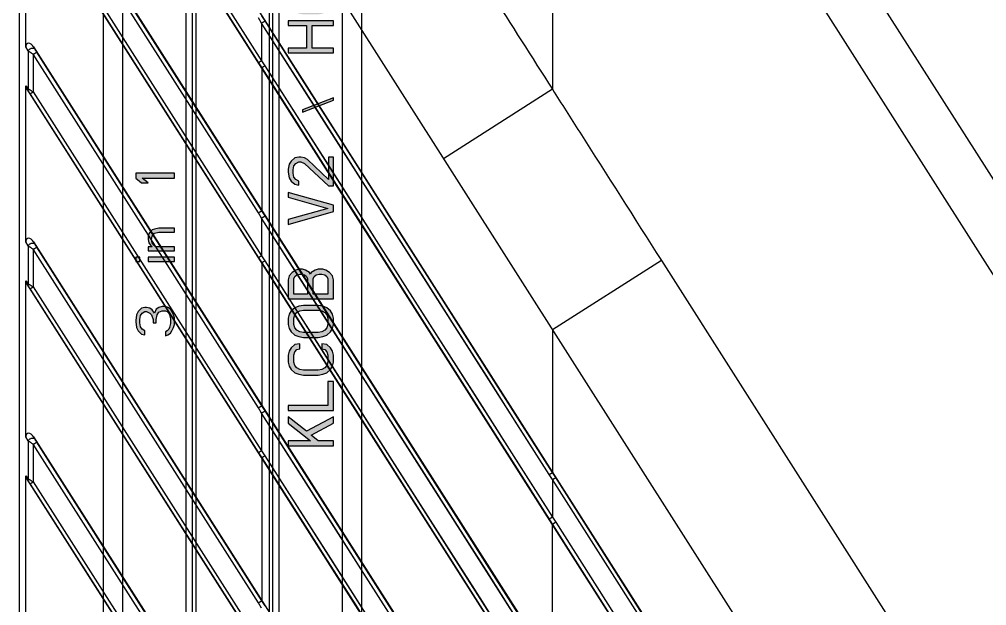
# Model space of a CAD drawing. Header units: millimetres. Extents: x 3299 to 14264, y 1863 to 5555.
# Drawn here: x 9573.9 to 9648.7, y 4012.6 to 4058 of the extents above; entities that cross this region are included whole.
import ezdxf

# ---------------------------------------------------------------- set-up
doc = ezdxf.new("R2010")
doc.units = ezdxf.units.MM
doc.layers.add('02___PRT_ALL_AXES', color=7, linetype='Continuous')

# ---------------------------------------------------------------- blocks, each defined once
blk = doc.blocks.new('ryfhgjmb')
at = {"lineweight": 5, "true_color": 0xf26722}
h = blk.add_hatch(color=30, dxfattribs=at)
h.dxf.hatch_style = 1
h.paths.add_polyline_path([(6917.003, 3339.74), (6916.753, 3339.867), (6916.315, 3339.931), (6916.19, 3339.931), (6915.753, 3339.867), (6915.503, 3339.74), (6915.253, 3339.484), (6915.19, 3339.229), (6915.503, 3339.229), (6915.628, 3339.421), (6915.815, 3339.548), (6916.128, 3339.612), (6916.378, 3339.612), (6916.69, 3339.548), (6916.878, 3339.421), (6917.003, 3339.229), (6917.003, 3339.101), (6916.878, 3338.846), (6916.753, 3338.718), (6916.378, 3338.591), (6916.128, 3338.591), (6916.128, 3338.335), (6916.378, 3338.335), (6916.753, 3338.272), (6916.94, 3338.144), (6917.065, 3337.889), (6917.065, 3337.633), (6917.003, 3337.506), (6916.878, 3337.378), (6916.753, 3337.314), (6916.44, 3337.25), (6916.065, 3337.25), (6915.753, 3337.314), (6915.628, 3337.378), (6915.503, 3337.506), (6915.44, 3337.633), (6915.128, 3337.633), (6915.19, 3337.442), (6915.315, 3337.25), (6915.503, 3337.123), (6915.753, 3336.995), (6916.003, 3336.931), (6916.503, 3336.931), (6916.753, 3336.995), (6917.003, 3337.123), (6917.19, 3337.25), (6917.315, 3337.442), (6917.378, 3337.633), (6917.378, 3337.889), (6917.315, 3338.144), (6917.19, 3338.335), (6916.878, 3338.463), (6917.128, 3338.655), (6917.253, 3338.846), (6917.315, 3339.101), (6917.315, 3339.229), (6917.253, 3339.484)])
h.paths.add_polyline_path([(6921.19, 3339.931), (6920.878, 3339.931), (6920.878, 3339.612), (6921.19, 3339.612)])
h.paths.add_polyline_path([(6921.19, 3338.974), (6920.878, 3338.974), (6920.878, 3336.931), (6921.19, 3336.931)])
h.paths.add_polyline_path([(6922.128, 3338.527), (6922.315, 3338.655), (6922.565, 3338.718), (6922.815, 3338.655), (6922.94, 3338.591), (6923.065, 3338.463), (6923.128, 3338.144), (6923.128, 3336.931), (6923.44, 3336.931), (6923.44, 3338.144), (6923.378, 3338.463), (6923.315, 3338.655), (6923.19, 3338.782), (6923.003, 3338.91), (6922.815, 3338.974), (6922.565, 3338.974), (6922.315, 3338.91), (6922.128, 3338.782), (6922.003, 3338.655), (6922.003, 3338.974), (6921.69, 3338.974), (6921.69, 3336.931), (6922.003, 3336.931), (6922.003, 3338.399)])
h.paths.add_polyline_path([(6927.69, 3339.931), (6927.315, 3339.931), (6926.94, 3339.484), (6926.94, 3338.974), (6927.315, 3339.421), (6927.315, 3336.931), (6927.69, 3336.931)])
h = blk.add_hatch(color=30, dxfattribs=at)
h.dxf.hatch_style = 1
h.paths.add_polyline_path([(6907.434, 3326.344), (6908.363, 3324.631), (6908.859, 3324.631), (6907.744, 3326.716), (6908.859, 3328.131), (6908.363, 3328.131), (6907, 3326.418), (6907, 3328.131), (6906.628, 3328.131), (6906.628, 3324.631), (6907, 3324.631), (6907, 3325.823)])
h.paths.add_polyline_path([(6909.727, 3328.131), (6909.355, 3328.131), (6909.355, 3324.631), (6911.586, 3324.631), (6911.586, 3325.078), (6909.727, 3325.078)])
h.paths.add_polyline_path([(6912.454, 3326.94), (6912.516, 3327.238), (6912.64, 3327.461), (6912.826, 3327.61), (6913.074, 3327.684), (6913.632, 3327.684), (6913.88, 3327.61), (6914.065, 3327.461), (6914.127, 3327.238), (6914.499, 3327.238), (6914.437, 3327.61), (6914.189, 3327.908), (6913.942, 3328.057), (6913.632, 3328.131), (6913.074, 3328.131), (6912.764, 3328.057), (6912.516, 3327.908), (6912.268, 3327.61), (6912.144, 3327.312), (6912.082, 3326.94), (6912.082, 3325.823), (6912.144, 3325.45), (6912.268, 3325.153), (6912.516, 3324.855), (6912.764, 3324.706), (6913.074, 3324.631), (6913.632, 3324.631), (6913.942, 3324.706), (6914.189, 3324.855), (6914.437, 3325.153), (6914.499, 3325.525), (6914.127, 3325.525), (6914.065, 3325.301), (6913.88, 3325.153), (6913.632, 3325.078), (6913.074, 3325.078), (6912.826, 3325.153), (6912.64, 3325.301), (6912.516, 3325.525), (6912.454, 3325.823)])
h.paths.add_polyline_path([(6917.474, 3326.94), (6917.412, 3327.312), (6917.288, 3327.61), (6917.04, 3327.908), (6916.793, 3328.057), (6916.483, 3328.131), (6915.987, 3328.131), (6915.677, 3328.057), (6915.429, 3327.908), (6915.181, 3327.61), (6915.057, 3327.312), (6914.995, 3326.94), (6914.995, 3325.823), (6915.057, 3325.45), (6915.181, 3325.153), (6915.429, 3324.855), (6915.677, 3324.706), (6915.987, 3324.631), (6916.483, 3324.631), (6916.793, 3324.706), (6917.04, 3324.855), (6917.288, 3325.153), (6917.412, 3325.45), (6917.474, 3325.823)])
h.paths.add_polyline_path([(6915.367, 3326.94), (6915.429, 3327.238), (6915.553, 3327.461), (6915.739, 3327.61), (6915.987, 3327.684), (6916.483, 3327.684), (6916.731, 3327.61), (6916.917, 3327.461), (6917.04, 3327.238), (6917.102, 3326.94), (6917.102, 3325.823), (6917.04, 3325.525), (6916.917, 3325.301), (6916.731, 3325.153), (6916.483, 3325.078), (6915.987, 3325.078), (6915.739, 3325.153), (6915.553, 3325.301), (6915.429, 3325.525), (6915.367, 3325.823)], flags=16)
h.paths.add_polyline_path([(6920.015, 3326.493), (6920.201, 3326.791), (6920.263, 3327.014), (6920.263, 3327.312), (6920.201, 3327.535), (6920.015, 3327.833), (6919.768, 3328.057), (6919.458, 3328.131), (6917.97, 3328.131), (6917.97, 3324.631), (6919.458, 3324.631), (6919.768, 3324.706), (6920.015, 3324.929), (6920.201, 3325.227), (6920.263, 3325.45), (6920.263, 3325.823), (6920.201, 3326.046), (6920.015, 3326.344), (6919.892, 3326.418)])
h.paths.add_polyline_path([(6918.342, 3326.642), (6918.342, 3327.684), (6919.52, 3327.684), (6919.706, 3327.61), (6919.83, 3327.461), (6919.892, 3327.238), (6919.892, 3327.089), (6919.83, 3326.865), (6919.706, 3326.716), (6919.52, 3326.642)], flags=16)
h.paths.add_polyline_path([(6918.342, 3326.195), (6919.52, 3326.195), (6919.706, 3326.121), (6919.83, 3325.972), (6919.892, 3325.748), (6919.892, 3325.525), (6919.83, 3325.301), (6919.706, 3325.153), (6919.52, 3325.078), (6918.342, 3325.078)], flags=16)
h.paths.add_polyline_path([(6926.213, 3328.131), (6925.842, 3328.131), (6924.974, 3325.078), (6924.106, 3328.131), (6923.734, 3328.131), (6924.726, 3324.631), (6925.222, 3324.631)])
h.paths.add_polyline_path([(6927.391, 3327.684), (6927.701, 3327.759), (6927.949, 3327.759), (6928.259, 3327.684), (6928.445, 3327.535), (6928.569, 3327.312), (6928.569, 3327.163), (6928.445, 3326.865), (6926.709, 3325.004), (6926.709, 3324.631), (6928.94, 3324.631), (6928.94, 3325.004), (6927.205, 3325.004), (6928.755, 3326.642), (6928.879, 3326.865), (6928.94, 3327.163), (6928.94, 3327.312), (6928.879, 3327.61), (6928.631, 3327.908), (6928.383, 3328.057), (6928.011, 3328.131), (6927.763, 3328.131), (6927.329, 3328.057), (6927.081, 3327.908), (6926.833, 3327.61), (6926.771, 3327.312), (6927.081, 3327.312), (6927.205, 3327.535)])
h.paths.add_polyline_path([(6932.597, 3327.014), (6932.411, 3327.014), (6933.341, 3324.631), (6933.527, 3324.631)])
h.paths.add_polyline_path([(6940.531, 3327.461), (6940.717, 3327.61), (6940.964, 3327.684), (6941.522, 3327.684), (6941.77, 3327.61), (6941.956, 3327.461), (6942.018, 3327.238), (6942.39, 3327.238), (6942.328, 3327.61), (6942.08, 3327.908), (6941.832, 3328.057), (6941.522, 3328.131), (6940.964, 3328.131), (6940.655, 3328.057), (6940.407, 3327.908), (6940.159, 3327.61), (6940.035, 3327.312), (6939.973, 3326.94), (6939.973, 3325.823), (6940.035, 3325.45), (6940.159, 3325.153), (6940.407, 3324.855), (6940.655, 3324.706), (6940.964, 3324.631), (6941.522, 3324.631), (6941.832, 3324.706), (6942.08, 3324.855), (6942.328, 3325.153), (6942.39, 3325.525), (6942.018, 3325.525), (6941.956, 3325.301), (6941.77, 3325.153), (6941.522, 3325.078), (6940.964, 3325.078), (6940.717, 3325.153), (6940.531, 3325.301), (6940.407, 3325.525), (6940.345, 3325.823), (6940.345, 3326.94), (6940.407, 3327.238)])
h.paths.add_polyline_path([(6939.477, 3328.131), (6939.105, 3328.131), (6939.105, 3326.716), (6937.37, 3326.716), (6937.37, 3328.131), (6936.998, 3328.131), (6936.998, 3324.631), (6937.37, 3324.631), (6937.37, 3326.27), (6939.105, 3326.27), (6939.105, 3324.631), (6939.477, 3324.631)])
h.paths.add_polyline_path([(6946.047, 3327.014), (6945.861, 3327.014), (6946.79, 3324.631), (6946.976, 3324.631)])
h.paths.add_polyline_path([(6953.732, 3328.131), (6953.36, 3328.131), (6953.36, 3324.631), (6955.592, 3324.631), (6955.592, 3325.078), (6953.732, 3325.078)])
h.paths.add_polyline_path([(6952.555, 3327.908), (6952.307, 3328.057), (6951.997, 3328.131), (6951.439, 3328.131), (6951.129, 3328.057), (6950.881, 3327.908), (6950.633, 3327.61), (6950.509, 3327.312), (6950.447, 3326.94), (6950.447, 3325.823), (6950.509, 3325.45), (6950.633, 3325.153), (6950.881, 3324.855), (6951.129, 3324.706), (6951.439, 3324.631), (6951.997, 3324.631), (6952.307, 3324.706), (6952.555, 3324.855), (6952.802, 3325.153), (6952.864, 3325.525), (6952.493, 3325.525), (6952.431, 3325.301), (6952.245, 3325.153), (6951.997, 3325.078), (6951.439, 3325.078), (6951.191, 3325.153), (6951.005, 3325.301), (6950.881, 3325.525), (6950.819, 3325.823), (6950.819, 3326.94), (6950.881, 3327.238), (6951.005, 3327.461), (6951.191, 3327.61), (6951.439, 3327.684), (6951.997, 3327.684), (6952.245, 3327.61), (6952.431, 3327.461), (6952.493, 3327.238), (6952.864, 3327.238), (6952.802, 3327.61)])
h.paths.add_polyline_path([(6963.897, 3327.908), (6963.649, 3328.057), (6963.215, 3328.131), (6963.091, 3328.131), (6962.657, 3328.057), (6962.409, 3327.908), (6962.161, 3327.61), (6962.099, 3327.312), (6962.409, 3327.312), (6962.533, 3327.535), (6962.719, 3327.684), (6963.029, 3327.759), (6963.277, 3327.759), (6963.587, 3327.684), (6963.773, 3327.535), (6963.897, 3327.312), (6963.897, 3327.163), (6963.773, 3326.865), (6963.649, 3326.716), (6963.277, 3326.567), (6963.029, 3326.567), (6963.029, 3326.27), (6963.277, 3326.27), (6963.649, 3326.195), (6963.835, 3326.046), (6963.959, 3325.748), (6963.959, 3325.45), (6963.897, 3325.301), (6963.773, 3325.153), (6963.649, 3325.078), (6963.339, 3325.004), (6962.967, 3325.004), (6962.657, 3325.078), (6962.533, 3325.153), (6962.409, 3325.301), (6962.347, 3325.45), (6962.037, 3325.45), (6962.099, 3325.227), (6962.223, 3325.004), (6962.409, 3324.855), (6962.657, 3324.706), (6962.905, 3324.631), (6963.401, 3324.631), (6963.649, 3324.706), (6963.897, 3324.855), (6964.083, 3325.004), (6964.207, 3325.227), (6964.269, 3325.45), (6964.269, 3325.748), (6964.207, 3326.046), (6964.083, 3326.27), (6963.773, 3326.418), (6964.021, 3326.642), (6964.145, 3326.865), (6964.207, 3327.163), (6964.207, 3327.312), (6964.145, 3327.61)])
h.paths.add_polyline_path([(6961.542, 3328.131), (6961.17, 3328.131), (6960.302, 3325.078), (6959.434, 3328.131), (6959.062, 3328.131), (6960.054, 3324.631), (6960.55, 3324.631)])
at = {"color": 30, "linetype": 'Continuous', "true_color": 0xf26722}
for p, q in [((6005.128, 3342.431), (7001.628, 3342.431)), ((6005.128, 3340.931), (7001.628, 3340.931)), ((6915.753, 3339.867), (6915.503, 3339.74)), ((6916.19, 3339.931), (6915.753, 3339.867)), ((6916.315, 3339.931), (6916.19, 3339.931)), ((6916.753, 3339.867), (6916.315, 3339.931)), ((6917.003, 3339.74), (6916.753, 3339.867)), ((6921.19, 3339.931), (6920.878, 3339.931)), ((6920.878, 3339.931), (6920.878, 3339.612)), ((6921.19, 3339.612), (6921.19, 3339.931)), ((6927.315, 3339.931), (6926.94, 3339.484)), ((6927.69, 3339.931), (6927.315, 3339.931)), ((6927.69, 3336.931), (6927.69, 3339.931)), ((6915.253, 3339.484), (6915.19, 3339.229)), ((6915.19, 3339.229), (6915.503, 3339.229)), ((6915.503, 3339.74), (6915.253, 3339.484)), ((6915.503, 3339.229), (6915.628, 3339.421)), ((6915.628, 3339.421), (6915.815, 3339.548)), ((6915.815, 3339.548), (6916.128, 3339.612)), ((6916.128, 3339.612), (6916.378, 3339.612)), ((6916.378, 3339.612), (6916.69, 3339.548)), ((6916.69, 3339.548), (6916.878, 3339.421)), ((6916.878, 3339.421), (6917.003, 3339.229)), ((6917.003, 3339.101), (6916.878, 3338.846)), ((6917.253, 3339.484), (6917.003, 3339.74)), ((6917.003, 3339.229), (6917.003, 3339.101)), ((6917.315, 3339.229), (6917.253, 3339.484)), ((6917.253, 3338.846), (6917.315, 3339.101)), ((6917.315, 3339.101), (6917.315, 3339.229)), ((6920.878, 3339.612), (6921.19, 3339.612)), ((6926.94, 3339.484), (6926.94, 3338.974)), ((6926.94, 3338.974), (6927.315, 3339.421)), ((6927.315, 3339.421), (6927.315, 3336.931)), ((6916.378, 3338.591), (6916.128, 3338.591)), ((6916.128, 3338.591), (6916.128, 3338.335)), ((6916.128, 3338.335), (6916.378, 3338.335)), ((6916.753, 3338.718), (6916.378, 3338.591)), ((6916.378, 3338.335), (6916.753, 3338.272)), ((6916.878, 3338.846), (6916.753, 3338.718)), ((6916.878, 3338.463), (6917.128, 3338.655)), ((6917.19, 3338.335), (6916.878, 3338.463)), ((6917.128, 3338.655), (6917.253, 3338.846)), ((6917.315, 3338.144), (6917.19, 3338.335)), ((6921.19, 3338.974), (6920.878, 3338.974)), ((6920.878, 3338.974), (6920.878, 3336.931)), ((6921.19, 3336.931), (6921.19, 3338.974)), ((6922.003, 3338.974), (6921.69, 3338.974)), ((6921.69, 3338.974), (6921.69, 3336.931)), ((6922.003, 3338.655), (6922.003, 3338.974)), ((6922.128, 3338.782), (6922.003, 3338.655)), ((6922.003, 3338.399), (6922.128, 3338.527)), ((6922.003, 3336.931), (6922.003, 3338.399)), ((6922.315, 3338.91), (6922.128, 3338.782)), ((6922.128, 3338.527), (6922.315, 3338.655)), ((6922.565, 3338.974), (6922.315, 3338.91)), ((6922.315, 3338.655), (6922.565, 3338.718)), ((6922.815, 3338.974), (6922.565, 3338.974)), ((6922.565, 3338.718), (6922.815, 3338.655)), ((6923.003, 3338.91), (6922.815, 3338.974)), ((6922.815, 3338.655), (6922.94, 3338.591)), ((6922.94, 3338.591), (6923.065, 3338.463)), ((6923.19, 3338.782), (6923.003, 3338.91)), ((6923.065, 3338.463), (6923.128, 3338.144)), ((6923.315, 3338.655), (6923.19, 3338.782)), ((6923.378, 3338.463), (6923.315, 3338.655)), ((6923.44, 3338.144), (6923.378, 3338.463)), ((6915.44, 3337.633), (6915.128, 3337.633)), ((6915.128, 3337.633), (6915.19, 3337.442)), ((6915.503, 3337.506), (6915.44, 3337.633)), ((6916.753, 3338.272), (6916.94, 3338.144)), ((6916.94, 3338.144), (6917.065, 3337.889)), ((6917.065, 3337.633), (6917.003, 3337.506)), ((6917.065, 3337.889), (6917.065, 3337.633)), ((6917.378, 3337.889), (6917.315, 3338.144)), ((6917.315, 3337.442), (6917.378, 3337.633)), ((6917.378, 3337.633), (6917.378, 3337.889)), ((6923.128, 3338.144), (6923.128, 3336.931)), ((6923.44, 3336.931), (6923.44, 3338.144)), ((6915.19, 3337.442), (6915.315, 3337.25)), ((6915.315, 3337.25), (6915.503, 3337.123)), ((6915.628, 3337.378), (6915.503, 3337.506)), ((6915.503, 3337.123), (6915.753, 3336.995)), ((6915.753, 3337.314), (6915.628, 3337.378)), ((6916.065, 3337.25), (6915.753, 3337.314)), ((6915.753, 3336.995), (6916.003, 3336.931)), ((6916.003, 3336.931), (6916.503, 3336.931)), ((6916.44, 3337.25), (6916.065, 3337.25)), ((6916.753, 3337.314), (6916.44, 3337.25)), ((6916.503, 3336.931), (6916.753, 3336.995)), ((6916.878, 3337.378), (6916.753, 3337.314)), ((6916.753, 3336.995), (6917.003, 3337.123)), ((6917.003, 3337.506), (6916.878, 3337.378)), ((6917.003, 3337.123), (6917.19, 3337.25)), ((6917.19, 3337.25), (6917.315, 3337.442)), ((6920.878, 3336.931), (6921.19, 3336.931)), ((6921.69, 3336.931), (6922.003, 3336.931)), ((6923.128, 3336.931), (6923.44, 3336.931)), ((6927.315, 3336.931), (6927.69, 3336.931)), ((6058.086, 3336.031), (6969.27, 3336.031)), ((6058.471, 3335.531), (6968.885, 3335.531)), ((6058.471, 3329.331), (6968.885, 3329.331)), ((6058.086, 3328.831), (6969.27, 3328.831)), ((6907, 3328.131), (6906.628, 3328.131)), ((6906.628, 3328.131), (6906.628, 3324.631)), ((6908.363, 3328.131), (6907, 3326.418)), ((6907, 3326.418), (6907, 3328.131)), ((6907.744, 3326.716), (6908.859, 3328.131)), ((6908.859, 3328.131), (6908.363, 3328.131)), ((6909.727, 3328.131), (6909.355, 3328.131)), ((6909.355, 3328.131), (6909.355, 3324.631)), ((6909.727, 3325.078), (6909.727, 3328.131)), ((6912.516, 3327.908), (6912.268, 3327.61)), ((6912.764, 3328.057), (6912.516, 3327.908)), ((6913.074, 3328.131), (6912.764, 3328.057)), ((6913.632, 3328.131), (6913.074, 3328.131)), ((6913.942, 3328.057), (6913.632, 3328.131)), ((6914.189, 3327.908), (6913.942, 3328.057)), ((6914.437, 3327.61), (6914.189, 3327.908)), ((6915.429, 3327.908), (6915.181, 3327.61)), ((6915.677, 3328.057), (6915.429, 3327.908)), ((6915.987, 3328.131), (6915.677, 3328.057)), ((6916.483, 3328.131), (6915.987, 3328.131)), ((6916.793, 3328.057), (6916.483, 3328.131)), ((6917.04, 3327.908), (6916.793, 3328.057)), ((6917.288, 3327.61), (6917.04, 3327.908)), ((6919.458, 3328.131), (6917.97, 3328.131)), ((6917.97, 3328.131), (6917.97, 3324.631)), ((6919.768, 3328.057), (6919.458, 3328.131)), ((6920.015, 3327.833), (6919.768, 3328.057)), ((6920.201, 3327.535), (6920.015, 3327.833)), ((6924.106, 3328.131), (6923.734, 3328.131)), ((6923.734, 3328.131), (6924.726, 3324.631)), ((6924.974, 3325.078), (6924.106, 3328.131)), ((6925.842, 3328.131), (6924.974, 3325.078)), ((6925.222, 3324.631), (6926.213, 3328.131)), ((6926.213, 3328.131), (6925.842, 3328.131)), ((6927.081, 3327.908), (6926.833, 3327.61)), ((6927.329, 3328.057), (6927.081, 3327.908)), ((6927.763, 3328.131), (6927.329, 3328.057)), ((6928.011, 3328.131), (6927.763, 3328.131)), ((6928.383, 3328.057), (6928.011, 3328.131)), ((6928.631, 3327.908), (6928.383, 3328.057)), ((6928.879, 3327.61), (6928.631, 3327.908)), ((6937.37, 3328.131), (6936.998, 3328.131)), ((6936.998, 3328.131), (6936.998, 3324.631)), ((6937.37, 3326.716), (6937.37, 3328.131)), ((6939.477, 3328.131), (6939.105, 3328.131)), ((6939.105, 3328.131), (6939.105, 3326.716)), ((6939.477, 3324.631), (6939.477, 3328.131)), ((6912.144, 3327.312), (6912.082, 3326.94)), ((6912.268, 3327.61), (6912.144, 3327.312)), ((6912.454, 3326.94), (6912.516, 3327.238)), ((6912.516, 3327.238), (6912.64, 3327.461)), ((6912.64, 3327.461), (6912.826, 3327.61)), ((6912.826, 3327.61), (6913.074, 3327.684)), ((6913.074, 3327.684), (6913.632, 3327.684)), ((6913.632, 3327.684), (6913.88, 3327.61)), ((6913.88, 3327.61), (6914.065, 3327.461)), ((6914.065, 3327.461), (6914.127, 3327.238)), ((6914.127, 3327.238), (6914.499, 3327.238)), ((6914.499, 3327.238), (6914.437, 3327.61)), ((6915.057, 3327.312), (6914.995, 3326.94)), ((6915.181, 3327.61), (6915.057, 3327.312)), ((6915.367, 3326.94), (6915.429, 3327.238)), ((6915.429, 3327.238), (6915.553, 3327.461)), ((6915.553, 3327.461), (6915.739, 3327.61)), ((6915.739, 3327.61), (6915.987, 3327.684)), ((6915.987, 3327.684), (6916.483, 3327.684)), ((6916.483, 3327.684), (6916.731, 3327.61)), ((6916.731, 3327.61), (6916.917, 3327.461)), ((6916.917, 3327.461), (6917.04, 3327.238)), ((6917.04, 3327.238), (6917.102, 3326.94)), ((6917.412, 3327.312), (6917.288, 3327.61)), ((6917.474, 3326.94), (6917.412, 3327.312)), ((6918.342, 3327.684), (6919.52, 3327.684)), ((6918.342, 3326.642), (6918.342, 3327.684)), ((6919.52, 3327.684), (6919.706, 3327.61)), ((6919.706, 3327.61), (6919.83, 3327.461)), ((6919.83, 3327.461), (6919.892, 3327.238)), ((6919.892, 3327.089), (6919.83, 3326.865)), ((6919.892, 3327.238), (6919.892, 3327.089)), ((6920.263, 3327.312), (6920.201, 3327.535)), ((6920.263, 3327.014), (6920.263, 3327.312)), ((6926.833, 3327.61), (6926.771, 3327.312)), ((6926.771, 3327.312), (6927.081, 3327.312)), ((6927.081, 3327.312), (6927.205, 3327.535)), ((6927.205, 3327.535), (6927.391, 3327.684)), ((6927.391, 3327.684), (6927.701, 3327.759)), ((6927.701, 3327.759), (6927.949, 3327.759)), ((6927.949, 3327.759), (6928.259, 3327.684)), ((6928.259, 3327.684), (6928.445, 3327.535)), ((6928.445, 3327.535), (6928.569, 3327.312)), ((6928.569, 3327.163), (6928.445, 3326.865)), ((6928.569, 3327.312), (6928.569, 3327.163)), ((6928.94, 3327.312), (6928.879, 3327.61)), ((6928.879, 3326.865), (6928.94, 3327.163)), ((6928.94, 3327.163), (6928.94, 3327.312)), ((6907, 3325.823), (6907.434, 3326.344)), ((6907.434, 3326.344), (6908.363, 3324.631)), ((6908.859, 3324.631), (6907.744, 3326.716)), ((6912.082, 3326.94), (6912.082, 3325.823)), ((6912.454, 3325.823), (6912.454, 3326.94)), ((6914.995, 3326.94), (6914.995, 3325.823)), ((6915.367, 3325.823), (6915.367, 3326.94)), ((6917.102, 3326.94), (6917.102, 3325.823)), ((6917.474, 3325.823), (6917.474, 3326.94)), ((6919.52, 3326.642), (6918.342, 3326.642)), ((6919.706, 3326.716), (6919.52, 3326.642)), ((6919.83, 3326.865), (6919.706, 3326.716)), ((6919.892, 3326.418), (6920.015, 3326.493)), ((6920.015, 3326.344), (6919.892, 3326.418)), ((6920.015, 3326.493), (6920.201, 3326.791)), ((6920.201, 3326.046), (6920.015, 3326.344)), ((6920.201, 3326.791), (6920.263, 3327.014)), ((6928.445, 3326.865), (6926.709, 3325.004)), ((6927.205, 3325.004), (6928.755, 3326.642)), ((6928.755, 3326.642), (6928.879, 3326.865)), ((6932.597, 3327.014), (6932.411, 3327.014)), ((6932.411, 3327.014), (6933.341, 3324.631)), ((6933.527, 3324.631), (6932.597, 3327.014)), ((6939.105, 3326.716), (6937.37, 3326.716)), ((6907, 3324.631), (6907, 3325.823)), ((6912.082, 3325.823), (6912.144, 3325.45)), ((6912.516, 3325.525), (6912.454, 3325.823)), ((6914.995, 3325.823), (6915.057, 3325.45)), ((6915.429, 3325.525), (6915.367, 3325.823)), ((6917.102, 3325.823), (6917.04, 3325.525)), ((6917.412, 3325.45), (6917.474, 3325.823)), ((6918.342, 3326.195), (6919.52, 3326.195)), ((6918.342, 3325.078), (6918.342, 3326.195)), ((6919.52, 3326.195), (6919.706, 3326.121)), ((6919.706, 3326.121), (6919.83, 3325.972)), ((6919.83, 3325.972), (6919.892, 3325.748)), ((6919.892, 3325.748), (6919.892, 3325.525)), ((6920.263, 3325.823), (6920.201, 3326.046)), ((6920.263, 3325.45), (6920.263, 3325.823)), ((6937.37, 3326.27), (6939.105, 3326.27)), ((6937.37, 3324.631), (6937.37, 3326.27)), ((6939.105, 3326.27), (6939.105, 3324.631)), ((6911.586, 3325.078), (6909.727, 3325.078)), ((6911.586, 3324.631), (6911.586, 3325.078)), ((6912.144, 3325.45), (6912.268, 3325.153)), ((6912.268, 3325.153), (6912.516, 3324.855)), ((6912.64, 3325.301), (6912.516, 3325.525)), ((6912.516, 3324.855), (6912.764, 3324.706)), ((6912.826, 3325.153), (6912.64, 3325.301)), ((6913.074, 3325.078), (6912.826, 3325.153)), ((6913.632, 3325.078), (6913.074, 3325.078)), ((6913.88, 3325.153), (6913.632, 3325.078)), ((6914.065, 3325.301), (6913.88, 3325.153)), ((6913.942, 3324.706), (6914.189, 3324.855)), ((6914.127, 3325.525), (6914.065, 3325.301)), ((6914.499, 3325.525), (6914.127, 3325.525)), ((6914.189, 3324.855), (6914.437, 3325.153)), ((6914.437, 3325.153), (6914.499, 3325.525)), ((6915.057, 3325.45), (6915.181, 3325.153)), ((6915.181, 3325.153), (6915.429, 3324.855)), ((6915.553, 3325.301), (6915.429, 3325.525)), ((6915.429, 3324.855), (6915.677, 3324.706)), ((6915.739, 3325.153), (6915.553, 3325.301)), ((6915.987, 3325.078), (6915.739, 3325.153)), ((6916.483, 3325.078), (6915.987, 3325.078)), ((6916.731, 3325.153), (6916.483, 3325.078)), ((6916.917, 3325.301), (6916.731, 3325.153)), ((6916.793, 3324.706), (6917.04, 3324.855)), ((6917.04, 3325.525), (6916.917, 3325.301)), ((6917.04, 3324.855), (6917.288, 3325.153)), ((6917.288, 3325.153), (6917.412, 3325.45)), ((6919.52, 3325.078), (6918.342, 3325.078)), ((6919.706, 3325.153), (6919.52, 3325.078)), ((6919.83, 3325.301), (6919.706, 3325.153)), ((6919.768, 3324.706), (6920.015, 3324.929)), ((6919.892, 3325.525), (6919.83, 3325.301)), ((6920.015, 3324.929), (6920.201, 3325.227)), ((6920.201, 3325.227), (6920.263, 3325.45)), ((6926.709, 3325.004), (6926.709, 3324.631)), ((6928.94, 3325.004), (6927.205, 3325.004)), ((6928.94, 3324.631), (6928.94, 3325.004)), ((6906.628, 3324.631), (6907, 3324.631)), ((6908.363, 3324.631), (6908.859, 3324.631)), ((6909.355, 3324.631), (6911.586, 3324.631)), ((6912.764, 3324.706), (6913.074, 3324.631)), ((6913.074, 3324.631), (6913.632, 3324.631)), ((6913.632, 3324.631), (6913.942, 3324.706)), ((6915.677, 3324.706), (6915.987, 3324.631)), ((6915.987, 3324.631), (6916.483, 3324.631)), ((6916.483, 3324.631), (6916.793, 3324.706)), ((6917.97, 3324.631), (6919.458, 3324.631)), ((6919.458, 3324.631), (6919.768, 3324.706)), ((6924.726, 3324.631), (6925.222, 3324.631)), ((6926.709, 3324.631), (6928.94, 3324.631)), ((6933.341, 3324.631), (6933.527, 3324.631)), ((6936.998, 3324.631), (6937.37, 3324.631)), ((6939.105, 3324.631), (6939.477, 3324.631)), ((6005.128, 3323.931), (7001.628, 3323.931)), ((6005.128, 3322.431), (7001.628, 3322.431))]:
    blk.add_line(p, q, dxfattribs=at)
at = {"layer": '02___PRT_ALL_AXES', "color": 30, "linetype": 'Continuous', "true_color": 0xf26722}
for p, q in [((6968.718, 3335.271), (6027.638, 3335.271)), ((6968.718, 3329.592), (6027.638, 3329.592))]:
    blk.add_line(p, q, dxfattribs=at)
blk = doc.blocks.new('ryfh')
at = {"rotation": 90}
blk.add_blockref('ryfhgjmb', (11616.058, -2205.714), dxfattribs=at)
blk = doc.blocks.new('1111')
at = {"color": 7, "linetype": 'Continuous'}
for p, q in [((16002.781, 6714.134), (16002.781, 7051.634)), ((16005.058, 7020.451), (16199.886, 6714.633)), ((16003.885, 7011.312), (16192.566, 6715.143)), ((16052.599, 7010.968), (16165.476, 6833.786)), ((16003.365, 7008.034), (16190.168, 6714.812)), ((16003.621, 7007.672), (16021.29, 6979.937)), ((16003.858, 7007.832), (16021.527, 6980.097)), ((16049.789, 7007.993), (16169.045, 6820.799)), ((16044.024, 6997.906), (16044.024, 6977.883)), ((16003.885, 6996.237), (16182.962, 6715.143)), ((16021.275, 6968.326), (16003.858, 6995.665)), ((16021.541, 6968.487), (16004.125, 6995.826)), ((16003.28, 6981.177), (16003.28, 6993.224)), ((16003.365, 6992.958), (16180.564, 6714.812)), ((16003.621, 6992.596), (16021.29, 6964.862)), ((16003.858, 6992.756), (16021.527, 6965.022)), ((16021.794, 6983.167), (16021.541, 6983.563)), ((16021.527, 6983.005), (16021.275, 6983.402)), ((16021.527, 6983.005), (16021.527, 6980.097)), ((16043.772, 6948.109), (16021.527, 6983.005)), ((16024.379, 6978.532), (16021.527, 6983.005)), ((16044.024, 6948.27), (16021.794, 6983.167)), ((16024.643, 6978.693), (16021.794, 6983.167)), ((16003.455, 6980.857), (16003.28, 6981.177)), ((16003.455, 6980.857), (16003.455, 6977.92)), ((16003.858, 6980.589), (16003.858, 6977.681)), ((16021.275, 6953.251), (16003.858, 6980.589)), ((16003.964, 6981.018), (16003.885, 6981.161)), ((16003.885, 6981.161), (16173.358, 6715.143)), ((16021.541, 6953.412), (16004.125, 6980.751)), ((16021.29, 6979.937), (16021.54, 6979.544)), ((16021.527, 6980.097), (16021.778, 6979.704)), ((16021.778, 6979.704), (16044.024, 6944.805)), ((16021.778, 6979.704), (16024.27, 6975.794)), ((16021.552, 6979.486), (16021.54, 6979.544)), ((16021.54, 6979.544), (16043.772, 6944.645)), ((16021.54, 6979.544), (16024.031, 6975.634)), ((16021.552, 6979.486), (16021.552, 6968.505)), ((16026.97, 6974.467), (16024.379, 6978.532)), ((16027.233, 6974.628), (16024.643, 6978.693)), ((16003.28, 6966.101), (16003.28, 6978.148)), ((16003.28, 6978.148), (16003.455, 6977.92)), ((16003.365, 6977.883), (16003.46, 6977.76)), ((16003.365, 6977.883), (16170.96, 6714.812)), ((16003.621, 6977.521), (16021.29, 6949.786)), ((16003.858, 6977.681), (16021.527, 6949.946)), ((16044.024, 6977.883), (16035.595, 6972.518)), ((16024.031, 6975.634), (16026.421, 6971.882)), ((16024.27, 6975.794), (16026.662, 6972.042)), ((16029.392, 6970.668), (16026.97, 6974.467)), ((16029.653, 6970.829), (16027.233, 6974.628)), ((16026.421, 6971.882), (16028.804, 6968.142)), ((16026.662, 6972.042), (16029.046, 6968.302)), ((16032.008, 6967.133), (16029.653, 6970.829)), ((16031.748, 6966.972), (16029.392, 6970.668)), ((16021.552, 6968.505), (16021.541, 6968.487)), ((16021.794, 6968.091), (16021.541, 6968.487)), ((16021.527, 6967.93), (16021.275, 6968.326)), ((16021.527, 6967.93), (16021.527, 6965.022)), ((16043.772, 6933.034), (16021.527, 6967.93)), ((16024.379, 6963.457), (16021.527, 6967.93)), ((16044.024, 6933.195), (16021.794, 6968.091)), ((16024.643, 6963.618), (16021.794, 6968.091)), ((16028.804, 6968.142), (16031.18, 6964.412)), ((16029.046, 6968.302), (16031.424, 6964.572)), ((16034.119, 6963.252), (16031.748, 6966.972)), ((16034.378, 6963.413), (16032.008, 6967.133)), ((16003.455, 6965.781), (16003.28, 6966.101)), ((16003.455, 6965.781), (16003.455, 6962.844)), ((16003.858, 6965.514), (16003.858, 6962.606)), ((16021.275, 6938.175), (16003.858, 6965.514)), ((16003.885, 6966.086), (16163.754, 6715.143)), ((16003.964, 6965.942), (16003.885, 6966.086)), ((16021.541, 6938.337), (16004.125, 6965.675)), ((16021.29, 6964.862), (16021.54, 6964.469)), ((16021.527, 6965.022), (16021.778, 6964.628)), ((16021.552, 6964.411), (16021.54, 6964.469)), ((16021.54, 6964.469), (16043.772, 6929.569)), ((16021.54, 6964.469), (16024.031, 6960.558)), ((16021.552, 6964.411), (16021.552, 6953.43)), ((16021.778, 6964.628), (16044.024, 6929.73)), ((16021.778, 6964.628), (16024.27, 6960.719)), ((16031.18, 6964.412), (16033.55, 6960.691)), ((16031.424, 6964.572), (16033.795, 6960.851)), ((16052.447, 6964.654), (16044.024, 6959.288)), ((16052.447, 6964.654), (16182.353, 6760.743)), ((16026.97, 6959.392), (16024.379, 6963.457)), ((16027.233, 6959.553), (16024.643, 6963.618)), ((16036.497, 6959.522), (16034.119, 6963.252)), ((16036.754, 6959.682), (16034.378, 6963.413)), ((16003.28, 6951.026), (16003.28, 6963.073)), ((16003.28, 6963.073), (16003.455, 6962.844)), ((16003.365, 6962.807), (16161.356, 6714.812)), ((16003.365, 6962.807), (16003.46, 6962.684)), ((16003.858, 6962.606), (16021.527, 6934.871)), ((16003.621, 6962.446), (16021.29, 6934.711)), ((16024.031, 6960.558), (16026.421, 6956.807)), ((16024.27, 6960.719), (16026.662, 6956.967)), ((16033.55, 6960.691), (16035.906, 6956.993)), ((16033.795, 6960.851), (16036.152, 6957.154)), ((16029.653, 6955.753), (16027.233, 6959.553)), ((16038.883, 6955.779), (16036.497, 6959.522)), ((16039.138, 6955.94), (16036.754, 6959.682)), ((16029.392, 6955.592), (16026.97, 6959.392)), ((16044.024, 6959.288), (16044.024, 6948.27)), ((16026.421, 6956.807), (16028.804, 6953.066)), ((16026.662, 6956.967), (16029.046, 6953.227)), ((16035.906, 6956.993), (16038.328, 6953.191)), ((16036.152, 6957.154), (16038.576, 6953.351)), ((16032.008, 6952.058), (16029.653, 6955.753)), ((16041.276, 6952.024), (16038.883, 6955.779)), ((16041.53, 6952.185), (16039.138, 6955.94)), ((16031.748, 6951.897), (16029.392, 6955.592)), ((16021.527, 6952.855), (16021.275, 6953.251)), ((16021.527, 6952.855), (16021.527, 6949.946)), ((16043.772, 6917.959), (16021.527, 6952.855)), ((16024.379, 6948.382), (16021.527, 6952.855)), ((16021.552, 6953.43), (16021.541, 6953.412)), ((16021.794, 6953.016), (16021.541, 6953.412)), ((16044.024, 6918.119), (16021.794, 6953.016)), ((16024.643, 6948.543), (16021.794, 6953.016)), ((16028.804, 6953.066), (16031.18, 6949.337)), ((16029.046, 6953.227), (16031.424, 6949.497)), ((16038.328, 6953.191), (16040.92, 6949.122)), ((16038.576, 6953.351), (16041.17, 6949.282)), ((16034.378, 6948.338), (16032.008, 6952.058)), ((16043.772, 6948.109), (16041.276, 6952.024)), ((16044.024, 6948.27), (16041.53, 6952.185)), ((16034.119, 6948.177), (16031.748, 6951.897)), ((16003.455, 6950.706), (16003.28, 6951.026)), ((16003.455, 6950.706), (16003.455, 6947.769)), ((16003.964, 6950.867), (16003.885, 6951.011)), ((16003.885, 6951.011), (16154.149, 6715.143)), ((16021.541, 6923.261), (16004.125, 6950.6)), ((16003.858, 6950.439), (16003.858, 6947.53)), ((16021.275, 6923.1), (16003.858, 6950.439)), ((16021.29, 6949.786), (16021.54, 6949.393)), ((16021.527, 6949.946), (16021.778, 6949.553)), ((16021.552, 6949.335), (16021.54, 6949.393)), ((16021.54, 6949.393), (16043.772, 6914.494)), ((16021.54, 6949.393), (16024.031, 6945.483)), ((16021.552, 6949.335), (16021.552, 6938.355)), ((16021.778, 6949.553), (16044.024, 6914.655)), ((16021.778, 6949.553), (16024.27, 6945.643)), ((16031.18, 6949.337), (16033.55, 6945.616)), ((16031.424, 6949.497), (16033.795, 6945.776)), ((16040.92, 6949.122), (16043.772, 6944.645)), ((16041.17, 6949.282), (16044.024, 6944.805)), ((16026.97, 6944.316), (16024.379, 6948.382)), ((16027.233, 6944.477), (16024.643, 6948.543)), ((16036.754, 6944.607), (16034.378, 6948.338)), ((16043.772, 6948.109), (16044.024, 6948.27)), ((16044.276, 6947.874), (16044.024, 6948.27)), ((16003.28, 6935.951), (16003.28, 6947.998)), ((16003.28, 6947.998), (16003.455, 6947.769)), ((16003.365, 6947.732), (16151.752, 6714.812)), ((16003.365, 6947.732), (16003.46, 6947.609)), ((16003.858, 6947.53), (16021.527, 6919.796)), ((16036.497, 6944.446), (16034.119, 6948.177)), ((16044.024, 6947.714), (16043.772, 6948.109)), ((16044.024, 6947.714), (16044.276, 6947.874)), ((16044.024, 6947.714), (16044.024, 6944.805)), ((16166.556, 6755.377), (16044.024, 6947.714)), ((16166.808, 6755.537), (16044.276, 6947.874)), ((16003.621, 6947.37), (16021.29, 6919.636)), ((16024.031, 6945.483), (16026.421, 6941.731)), ((16024.27, 6945.643), (16026.662, 6941.891)), ((16033.55, 6945.616), (16035.906, 6941.918)), ((16033.795, 6945.776), (16036.152, 6942.078)), ((16039.138, 6940.864), (16036.754, 6944.607)), ((16044.024, 6944.805), (16043.772, 6944.645)), ((16043.772, 6944.645), (16044.024, 6944.249)), ((16044.024, 6944.805), (16044.276, 6944.41)), ((16029.392, 6940.517), (16026.97, 6944.316)), ((16029.653, 6940.678), (16027.233, 6944.477)), ((16038.883, 6940.704), (16036.497, 6944.446)), ((16044.276, 6944.41), (16044.024, 6944.249)), ((16044.024, 6933.195), (16044.024, 6944.249)), ((16044.024, 6944.249), (16164.349, 6755.377)), ((16044.276, 6944.41), (16164.601, 6755.537)), ((16026.421, 6941.731), (16028.804, 6937.991)), ((16026.662, 6941.891), (16029.046, 6938.151)), ((16035.906, 6941.918), (16038.328, 6938.115)), ((16036.152, 6942.078), (16038.576, 6938.276)), ((16041.53, 6937.109), (16039.138, 6940.864)), ((16031.748, 6936.821), (16029.392, 6940.517)), ((16032.008, 6936.982), (16029.653, 6940.678)), ((16041.276, 6936.949), (16038.883, 6940.704)), ((16021.527, 6937.779), (16021.275, 6938.175)), ((16021.552, 6938.355), (16021.541, 6938.337)), ((16021.794, 6937.94), (16021.541, 6938.337)), ((16028.804, 6937.991), (16031.18, 6934.261)), ((16029.046, 6938.151), (16031.424, 6934.421)), ((16038.328, 6938.115), (16040.92, 6934.047)), ((16038.576, 6938.276), (16041.17, 6934.207))]:
    blk.add_line(p, q, dxfattribs=at)
for centre, major_axis, ratio, start_param, end_param in [((16003.642, 6980.985), (-0.253, 0.43), 0.601104, -1.513218, 0.79522), ((16003.642, 6978.011), (-0.278, 0.337), 0.685856, 0.694237, 1.39405), ((16003.642, 6965.909), (-0.253, 0.43), 0.601104, -1.513218, 0.79522), ((16003.642, 6962.936), (-0.278, 0.337), 0.685856, 0.694237, 1.39405), ((16003.642, 6950.834), (-0.253, 0.43), 0.601104, -1.513218, 0.79522), ((16003.642, 6947.86), (-0.278, 0.337), 0.685856, 0.694237, 1.39405)]:
    blk.add_ellipse(centre, major_axis=major_axis, ratio=ratio, start_param=start_param, end_param=end_param, dxfattribs=at)
for points, knots in [([(16031.248, 6997.906), (16032.312, 6996.238), (16036.572, 6989.564), (16040.83, 6982.89), (16044.024, 6977.883)], [0, 0, 0, 0, 0.249922, 1, 1, 1, 1]), ([(16021.527, 6983.005), (16021.543, 6983.016), (16021.575, 6983.036), (16021.621, 6983.065), (16021.665, 6983.092), (16021.704, 6983.116), (16021.733, 6983.133), (16021.753, 6983.145), (16021.765, 6983.152), (16021.775, 6983.158), (16021.783, 6983.162), (16021.789, 6983.165), (16021.792, 6983.166), (16021.793, 6983.166), (16021.794, 6983.167)], [0, 0, 0, 0, 0.18298, 0.36084, 0.527055, 0.675665, 0.801265, 0.853987, 0.899327, 0.936883, 0.966331, 0.987411, 0.994769, 1, 1, 1, 1]), ([(16003.455, 6980.857), (16003.466, 6980.879), (16003.496, 6980.922), (16003.555, 6980.978), (16003.626, 6981.025), (16003.704, 6981.058), (16003.782, 6981.075), (16003.846, 6981.075), (16003.89, 6981.065), (16003.92, 6981.054), (16003.944, 6981.038), (16003.958, 6981.025), (16003.964, 6981.018)], [0, 0, 0, 0, 0.123308, 0.259051, 0.401465, 0.54346, 0.678034, 0.799644, 0.854802, 0.906173, 0.954287, 1, 1, 1, 1]), ([(16003.858, 6980.589), (16003.819, 6980.614), (16003.762, 6980.65), (16003.687, 6980.699), (16003.633, 6980.734), (16003.583, 6980.768), (16003.536, 6980.8), (16003.494, 6980.829), (16003.468, 6980.848), (16003.455, 6980.857)], [0, 0, 0, 0, 0.284936, 0.422853, 0.555718, 0.681841, 0.799359, 0.906165, 1, 1, 1, 1]), ([(16003.858, 6980.589), (16003.874, 6980.6), (16003.906, 6980.62), (16003.952, 6980.649), (16003.996, 6980.676), (16004.035, 6980.7), (16004.064, 6980.717), (16004.084, 6980.729), (16004.096, 6980.736), (16004.106, 6980.742), (16004.114, 6980.746), (16004.12, 6980.749), (16004.123, 6980.75), (16004.124, 6980.75), (16004.125, 6980.751)], [0, 0, 0, 0, 0.18298, 0.36084, 0.527055, 0.675665, 0.801265, 0.853987, 0.899327, 0.936883, 0.966331, 0.987411, 0.994769, 1, 1, 1, 1]), ([(16004.125, 6980.751), (16004.11, 6980.774), (16004.081, 6980.82), (16004.039, 6980.888), (16004, 6980.954), (16003.975, 6980.997), (16003.964, 6981.018)], [0, 0, 0, 0, 0.264578, 0.524242, 0.773235, 1, 1, 1, 1]), ([(16021.527, 6980.097), (16021.512, 6980.088), (16021.483, 6980.069), (16021.44, 6980.041), (16021.401, 6980.015), (16021.366, 6979.992), (16021.34, 6979.975), (16021.323, 6979.963), (16021.313, 6979.955), (16021.304, 6979.949), (16021.298, 6979.944), (16021.293, 6979.94), (16021.29, 6979.938), (16021.29, 6979.937)], [0, 0, 0, 0, 0.186782, 0.366131, 0.532175, 0.679595, 0.803609, 0.85556, 0.900224, 0.93725, 0.966352, 0.987305, 1, 1, 1, 1]), ([(16021.778, 6979.704), (16021.763, 6979.694), (16021.733, 6979.675), (16021.691, 6979.648), (16021.651, 6979.622), (16021.617, 6979.599), (16021.591, 6979.581), (16021.574, 6979.569), (16021.563, 6979.562), (16021.555, 6979.556), (16021.548, 6979.551), (16021.543, 6979.547), (16021.541, 6979.545), (16021.54, 6979.544)], [0, 0, 0, 0, 0.186765, 0.36611, 0.532157, 0.679586, 0.803609, 0.855564, 0.900231, 0.937259, 0.966361, 0.987311, 1, 1, 1, 1]), ([(16003.455, 6977.92), (16003.45, 6977.905), (16003.443, 6977.877), (16003.44, 6977.835), (16003.445, 6977.795), (16003.454, 6977.771), (16003.46, 6977.76)], [0, 0, 0, 0, 0.271855, 0.527736, 0.769173, 1, 1, 1, 1]), ([(16003.455, 6977.92), (16003.468, 6977.913), (16003.495, 6977.899), (16003.537, 6977.875), (16003.584, 6977.847), (16003.635, 6977.818), (16003.689, 6977.786), (16003.763, 6977.74), (16003.82, 6977.705), (16003.858, 6977.681)], [0, 0, 0, 0, 0.090397, 0.195428, 0.312456, 0.43902, 0.572905, 0.712149, 1, 1, 1, 1]), ([(16003.46, 6977.76), (16003.466, 6977.752), (16003.478, 6977.735), (16003.504, 6977.698), (16003.538, 6977.648), (16003.579, 6977.586), (16003.607, 6977.543), (16003.621, 6977.521)], [0, 0, 0, 0, 0.103408, 0.218747, 0.468859, 0.73184, 1, 1, 1, 1]), ([(16003.858, 6977.681), (16003.843, 6977.671), (16003.814, 6977.653), (16003.771, 6977.625), (16003.732, 6977.599), (16003.697, 6977.576), (16003.671, 6977.559), (16003.654, 6977.546), (16003.644, 6977.539), (16003.635, 6977.533), (16003.629, 6977.528), (16003.624, 6977.524), (16003.621, 6977.522), (16003.621, 6977.521)], [0, 0, 0, 0, 0.186782, 0.366131, 0.532175, 0.679595, 0.803609, 0.85556, 0.900224, 0.93725, 0.966352, 0.987305, 1, 1, 1, 1]), ([(16044.024, 6977.883), (16044.726, 6976.78), (16047.533, 6972.37), (16050.341, 6967.961), (16052.447, 6964.654)], [0, 0, 0, 0, 0.249939, 1, 1, 1, 1]), ([(16021.275, 6968.326), (16021.291, 6968.336), (16021.322, 6968.357), (16021.369, 6968.386), (16021.412, 6968.413), (16021.451, 6968.436), (16021.481, 6968.454), (16021.501, 6968.466), (16021.513, 6968.473), (16021.523, 6968.478), (16021.531, 6968.483), (16021.536, 6968.485), (16021.54, 6968.487), (16021.541, 6968.487), (16021.541, 6968.487)], [0, 0, 0, 0, 0.18298, 0.36084, 0.527055, 0.675665, 0.801265, 0.853987, 0.899327, 0.936883, 0.966331, 0.987411, 0.994769, 1, 1, 1, 1]), ([(16021.527, 6967.93), (16021.543, 6967.94), (16021.575, 6967.96), (16021.621, 6967.99), (16021.665, 6968.016), (16021.704, 6968.04), (16021.733, 6968.058), (16021.753, 6968.07), (16021.765, 6968.077), (16021.775, 6968.082), (16021.783, 6968.087), (16021.789, 6968.089), (16021.792, 6968.091), (16021.793, 6968.091), (16021.794, 6968.091)], [0, 0, 0, 0, 0.18298, 0.36084, 0.527055, 0.675665, 0.801265, 0.853987, 0.899327, 0.936883, 0.966331, 0.987411, 0.994769, 1, 1, 1, 1]), ([(16003.455, 6965.781), (16003.466, 6965.803), (16003.496, 6965.847), (16003.555, 6965.903), (16003.626, 6965.949), (16003.704, 6965.982), (16003.782, 6966), (16003.846, 6966), (16003.89, 6965.99), (16003.92, 6965.979), (16003.944, 6965.963), (16003.958, 6965.95), (16003.964, 6965.942)], [0, 0, 0, 0, 0.123308, 0.259051, 0.401465, 0.54346, 0.678034, 0.799644, 0.854802, 0.906173, 0.954287, 1, 1, 1, 1]), ([(16003.858, 6965.514), (16003.819, 6965.538), (16003.762, 6965.575), (16003.687, 6965.624), (16003.633, 6965.659), (16003.583, 6965.692), (16003.536, 6965.724), (16003.494, 6965.753), (16003.468, 6965.772), (16003.455, 6965.781)], [0, 0, 0, 0, 0.284936, 0.422853, 0.555718, 0.681841, 0.799359, 0.906165, 1, 1, 1, 1]), ([(16003.858, 6965.514), (16003.874, 6965.524), (16003.906, 6965.544), (16003.952, 6965.573), (16003.996, 6965.6), (16004.035, 6965.624), (16004.064, 6965.642), (16004.084, 6965.653), (16004.096, 6965.661), (16004.106, 6965.666), (16004.114, 6965.671), (16004.12, 6965.673), (16004.123, 6965.675), (16004.124, 6965.675), (16004.125, 6965.675)], [0, 0, 0, 0, 0.18298, 0.36084, 0.527055, 0.675665, 0.801265, 0.853987, 0.899327, 0.936883, 0.966331, 0.987411, 0.994769, 1, 1, 1, 1]), ([(16004.125, 6965.675), (16004.11, 6965.698), (16004.081, 6965.745), (16004.039, 6965.813), (16004, 6965.879), (16003.975, 6965.922), (16003.964, 6965.942)], [0, 0, 0, 0, 0.264578, 0.524242, 0.773235, 1, 1, 1, 1]), ([(16021.527, 6965.022), (16021.512, 6965.012), (16021.483, 6964.993), (16021.44, 6964.966), (16021.401, 6964.94), (16021.366, 6964.917), (16021.34, 6964.899), (16021.323, 6964.887), (16021.313, 6964.88), (16021.304, 6964.874), (16021.298, 6964.869), (16021.293, 6964.865), (16021.29, 6964.863), (16021.29, 6964.862)], [0, 0, 0, 0, 0.186782, 0.366131, 0.532175, 0.679595, 0.803609, 0.85556, 0.900224, 0.93725, 0.966352, 0.987305, 1, 1, 1, 1]), ([(16021.778, 6964.628), (16021.763, 6964.619), (16021.733, 6964.6), (16021.691, 6964.572), (16021.651, 6964.546), (16021.617, 6964.523), (16021.591, 6964.506), (16021.574, 6964.494), (16021.563, 6964.487), (16021.555, 6964.48), (16021.548, 6964.475), (16021.543, 6964.472), (16021.541, 6964.469), (16021.54, 6964.469)], [0, 0, 0, 0, 0.186765, 0.36611, 0.532157, 0.679586, 0.803609, 0.855564, 0.900231, 0.937259, 0.966361, 0.987311, 1, 1, 1, 1]), ([(16003.455, 6962.844), (16003.45, 6962.83), (16003.443, 6962.802), (16003.44, 6962.76), (16003.445, 6962.72), (16003.454, 6962.695), (16003.46, 6962.684)], [0, 0, 0, 0, 0.271855, 0.527736, 0.769173, 1, 1, 1, 1]), ([(16003.455, 6962.844), (16003.468, 6962.838), (16003.495, 6962.823), (16003.537, 6962.799), (16003.584, 6962.772), (16003.635, 6962.742), (16003.689, 6962.71), (16003.763, 6962.665), (16003.82, 6962.63), (16003.858, 6962.606)], [0, 0, 0, 0, 0.090397, 0.195428, 0.312456, 0.43902, 0.572905, 0.712149, 1, 1, 1, 1]), ([(16003.46, 6962.684), (16003.466, 6962.676), (16003.478, 6962.659), (16003.504, 6962.623), (16003.538, 6962.573), (16003.579, 6962.51), (16003.607, 6962.467), (16003.621, 6962.446)], [0, 0, 0, 0, 0.103408, 0.218747, 0.468859, 0.73184, 1, 1, 1, 1]), ([(16003.858, 6962.606), (16003.843, 6962.596), (16003.814, 6962.577), (16003.771, 6962.55), (16003.732, 6962.524), (16003.697, 6962.5), (16003.671, 6962.483), (16003.654, 6962.471), (16003.644, 6962.464), (16003.635, 6962.458), (16003.629, 6962.453), (16003.624, 6962.449), (16003.621, 6962.447), (16003.621, 6962.446)], [0, 0, 0, 0, 0.186782, 0.366131, 0.532175, 0.679595, 0.803609, 0.85556, 0.900224, 0.93725, 0.966352, 0.987305, 1, 1, 1, 1]), ([(16021.275, 6953.251), (16021.291, 6953.261), (16021.322, 6953.281), (16021.369, 6953.31), (16021.412, 6953.337), (16021.451, 6953.361), (16021.481, 6953.379), (16021.501, 6953.39), (16021.513, 6953.397), (16021.523, 6953.403), (16021.531, 6953.407), (16021.536, 6953.41), (16021.54, 6953.411), (16021.541, 6953.412), (16021.541, 6953.412)], [0, 0, 0, 0, 0.18298, 0.36084, 0.527055, 0.675665, 0.801265, 0.853987, 0.899327, 0.936883, 0.966331, 0.987411, 0.994769, 1, 1, 1, 1]), ([(16021.527, 6952.855), (16021.543, 6952.865), (16021.575, 6952.885), (16021.621, 6952.914), (16021.665, 6952.941), (16021.704, 6952.965), (16021.733, 6952.982), (16021.753, 6952.994), (16021.765, 6953.001), (16021.775, 6953.007), (16021.783, 6953.011), (16021.789, 6953.014), (16021.792, 6953.015), (16021.793, 6953.016), (16021.794, 6953.016)], [0, 0, 0, 0, 0.18298, 0.36084, 0.527055, 0.675665, 0.801265, 0.853987, 0.899327, 0.936883, 0.966331, 0.987411, 0.994769, 1, 1, 1, 1]), ([(16003.455, 6950.706), (16003.466, 6950.728), (16003.496, 6950.772), (16003.555, 6950.827), (16003.626, 6950.874), (16003.704, 6950.907), (16003.782, 6950.924), (16003.846, 6950.924), (16003.89, 6950.915), (16003.92, 6950.903), (16003.944, 6950.887), (16003.958, 6950.874), (16003.964, 6950.867)], [0, 0, 0, 0, 0.123308, 0.259051, 0.401465, 0.54346, 0.678034, 0.799644, 0.854802, 0.906173, 0.954287, 1, 1, 1, 1]), ([(16003.858, 6950.439), (16003.819, 6950.463), (16003.762, 6950.5), (16003.687, 6950.548), (16003.633, 6950.583), (16003.583, 6950.617), (16003.536, 6950.649), (16003.494, 6950.678), (16003.468, 6950.697), (16003.455, 6950.706)], [0, 0, 0, 0, 0.284936, 0.422853, 0.555718, 0.681841, 0.799359, 0.906165, 1, 1, 1, 1]), ([(16003.858, 6950.439), (16003.874, 6950.449), (16003.906, 6950.469), (16003.952, 6950.498), (16003.996, 6950.525), (16004.035, 6950.549), (16004.064, 6950.566), (16004.084, 6950.578), (16004.096, 6950.585), (16004.106, 6950.591), (16004.114, 6950.595), (16004.12, 6950.598), (16004.123, 6950.599), (16004.124, 6950.6), (16004.125, 6950.6)], [0, 0, 0, 0, 0.18298, 0.36084, 0.527055, 0.675665, 0.801265, 0.853987, 0.899327, 0.936883, 0.966331, 0.987411, 0.994769, 1, 1, 1, 1]), ([(16004.125, 6950.6), (16004.11, 6950.623), (16004.081, 6950.669), (16004.039, 6950.738), (16004, 6950.803), (16003.975, 6950.846), (16003.964, 6950.867)], [0, 0, 0, 0, 0.264578, 0.524242, 0.773235, 1, 1, 1, 1]), ([(16021.527, 6949.946), (16021.512, 6949.937), (16021.483, 6949.918), (16021.44, 6949.89), (16021.401, 6949.864), (16021.366, 6949.841), (16021.34, 6949.824), (16021.323, 6949.812), (16021.313, 6949.804), (16021.304, 6949.798), (16021.298, 6949.793), (16021.293, 6949.789), (16021.29, 6949.787), (16021.29, 6949.786)], [0, 0, 0, 0, 0.186782, 0.366131, 0.532175, 0.679595, 0.803609, 0.85556, 0.900224, 0.93725, 0.966352, 0.987305, 1, 1, 1, 1]), ([(16021.778, 6949.553), (16021.763, 6949.544), (16021.733, 6949.525), (16021.691, 6949.497), (16021.651, 6949.471), (16021.617, 6949.448), (16021.591, 6949.431), (16021.574, 6949.419), (16021.563, 6949.411), (16021.555, 6949.405), (16021.548, 6949.4), (16021.543, 6949.396), (16021.541, 6949.394), (16021.54, 6949.393)], [0, 0, 0, 0, 0.186765, 0.36611, 0.532157, 0.679586, 0.803609, 0.855564, 0.900231, 0.937259, 0.966361, 0.987311, 1, 1, 1, 1]), ([(16003.455, 6947.769), (16003.45, 6947.755), (16003.443, 6947.727), (16003.44, 6947.684), (16003.445, 6947.645), (16003.454, 6947.62), (16003.46, 6947.609)], [0, 0, 0, 0, 0.271855, 0.527736, 0.769173, 1, 1, 1, 1]), ([(16003.455, 6947.769), (16003.468, 6947.762), (16003.495, 6947.748), (16003.537, 6947.724), (16003.584, 6947.697), (16003.635, 6947.667), (16003.689, 6947.635), (16003.763, 6947.589), (16003.82, 6947.554), (16003.858, 6947.53)], [0, 0, 0, 0, 0.090397, 0.195428, 0.312456, 0.43902, 0.572905, 0.712149, 1, 1, 1, 1]), ([(16003.46, 6947.609), (16003.466, 6947.601), (16003.478, 6947.584), (16003.504, 6947.547), (16003.538, 6947.497), (16003.579, 6947.435), (16003.607, 6947.392), (16003.621, 6947.37)], [0, 0, 0, 0, 0.103408, 0.218747, 0.468859, 0.73184, 1, 1, 1, 1]), ([(16003.858, 6947.53), (16003.843, 6947.521), (16003.814, 6947.502), (16003.771, 6947.474), (16003.732, 6947.448), (16003.697, 6947.425), (16003.671, 6947.408), (16003.654, 6947.396), (16003.644, 6947.388), (16003.635, 6947.382), (16003.629, 6947.377), (16003.624, 6947.373), (16003.621, 6947.371), (16003.621, 6947.37)], [0, 0, 0, 0, 0.186782, 0.366131, 0.532175, 0.679595, 0.803609, 0.85556, 0.900224, 0.93725, 0.966352, 0.987305, 1, 1, 1, 1]), ([(16021.275, 6938.175), (16021.291, 6938.186), (16021.322, 6938.206), (16021.369, 6938.235), (16021.412, 6938.262), (16021.451, 6938.286), (16021.481, 6938.303), (16021.501, 6938.315), (16021.513, 6938.322), (16021.523, 6938.328), (16021.531, 6938.332), (16021.536, 6938.335), (16021.54, 6938.336), (16021.541, 6938.336), (16021.541, 6938.337)], [0, 0, 0, 0, 0.18298, 0.36084, 0.527055, 0.675665, 0.801265, 0.853987, 0.899327, 0.936883, 0.966331, 0.987411, 0.994769, 1, 1, 1, 1])]:
    blk.add_open_spline(points, degree=3, knots=knots, dxfattribs=at)
blk = doc.blocks.new('*U162')
blk.add_blockref('1111', (-16308.281, -6888.884))
blk = doc.blocks.new('*U163')
at = {"color": 0, "linetype": 'ByBlock', "lineweight": -2, "transparency": 16777216}
blk.add_blockref('*U162', (0, 675), dxfattribs=at)

msp = doc.modelspace()

# ---------------------------------------------------------------- block references
for name, p in [('*U163', (9879.37292, 3288.5531)), ('ryfh', (1306.74628, -675.91128))]:
    msp.add_blockref(name, p)

doc.saveas('drawing.dxf')
